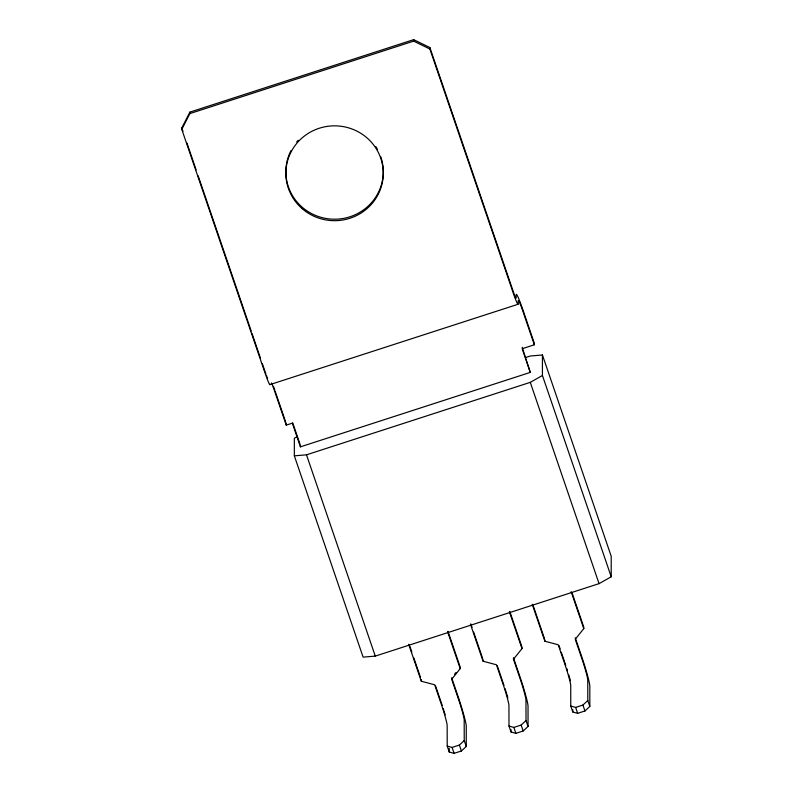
<?xml version="1.0" encoding="UTF-8"?>
<svg xmlns="http://www.w3.org/2000/svg" width="793" height="793" viewBox="0 0 793 793"><rect width="100%" height="100%" fill="white"/><g stroke="black" fill="none" stroke-linecap="round" stroke-linejoin="round"><path stroke-width="1.19" d="M270.066 384.209A15.384 1.11 72.1 0 1 265.209 373.513L181.785 129.368L181.785 127.901L189.904 112.12L413.678 39.65L429.885 47.55L513.676 292.756A8.961 0.644 72.1 0 0 516.114 298.118L516.193 294.52A21.807 1.576 72.1 0 1 522.121 307.575L534.343 343.319L534.343 344.786L522.181 348.722L530.279 372.403L300.418 446.846L292.33 423.165L286.243 425.137L274.923 391.98A15.384 1.11 72.1 0 0 271.484 382.96M181.785 129.368L189.904 113.587L189.904 112.12M454.538 674.258L455.955 672.484M408.682 644.312L421.301 681.227L434.673 684.785L441.939 706.087A19.21 1.388 72.1 0 1 447.153 725.149L447.212 746.074L449.234 752.002L454.102 753.35L461.397 750.991L466.264 746.481L464.242 740.563L464.183 719.628A19.21 1.388 72.1 0 0 458.959 700.576L451.693 679.274L460.218 668.628L460.218 667.161L447.995 631.397M470.467 624.299L483.076 661.223L496.448 664.782L503.714 686.084A19.21 1.388 72.1 0 1 508.937 705.136L508.997 726.071L511.019 731.989L515.876 733.337L523.182 730.977L528.039 726.477L526.017 720.559L525.967 699.624A19.21 1.388 72.1 0 0 520.743 680.563L513.477 659.261L521.992 648.615L521.992 647.157L509.78 611.393M571.951 592.53L583.777 627.144L583.777 628.611L575.262 639.257L582.528 660.559A19.21 1.388 72.1 0 1 587.742 679.611L587.801 700.546L589.823 706.464L584.956 710.964L577.661 713.333L572.794 711.985L570.772 706.057L570.722 685.132A19.21 1.388 72.1 0 0 565.498 666.07L558.232 644.768L544.86 641.21L532.242 604.296M447.212 746.074L452.079 747.432L459.375 745.063L464.242 740.563M508.997 726.071L513.854 727.419L521.15 725.06L526.017 720.559M570.772 706.057L575.639 707.415L582.934 705.046L587.801 700.546M297.514 436.487L294.342 438.281L294.342 455.836L363.115 657.129L375.277 656.108L599.052 583.638L611.215 576.779L611.215 556.289L542.432 354.996L530.279 356.007L525.571 357.534M294.342 455.836L306.494 454.825L530.279 382.355L542.432 375.486L542.432 354.996M189.904 113.587L413.678 41.117L429.885 49.017L513.309 293.162A15.384 1.11 72.1 0 0 518.166 303.858L518.166 300.934A15.384 1.11 72.1 0 1 523.013 311.629L534.343 344.786M269.898 384.635L517.998 304.284M274.299 388.729L274.854 390.325M542.432 375.486L611.215 576.779M522.181 347.255L530.279 372.403M530.279 382.355L599.052 583.638M571.158 591.687L583.777 628.611M575.262 637.79L581.735 656.733A25.634 1.844 72.1 0 1 589.823 686.272L589.823 706.464M582.934 705.046L584.956 710.964M558.996 645.532L560.136 648.882M561.275 652.223L564.329 661.134M575.639 707.415L577.661 713.333M533.035 605.138L544.464 638.593M509.384 611.7L521.992 648.615M521.15 725.06L523.182 730.977M497.211 665.545L502.921 682.258A25.634 1.844 72.1 0 1 503.981 685.4M513.854 727.419L515.876 733.337M470.854 623.992L472.043 627.451M473.619 632.071L482.679 658.606M447.599 631.704L460.218 668.628M459.375 745.063L461.397 750.991M435.426 685.558L441.146 702.271M452.079 747.432L454.102 753.35M409.862 646.305L411.835 652.074M413.807 657.843L420.508 677.46M306.494 454.825L375.277 656.108M292.716 422.828L300.032 444.258M275.24 391.474L285.857 422.52M181.785 127.901L182.985 131.4M186.97 143.077L196.149 169.92M198.141 175.759L251.183 331.008M251.986 333.338L260.362 357.851M262.354 363.69L265.14 371.858M572.794 709.606L572.794 711.985M544.86 639.753L544.86 641.21M528.039 726.477L528.039 706.285A25.634 1.844 72.1 0 0 519.95 676.746L513.477 657.803L513.477 659.261M511.019 729.61L511.019 731.989M483.076 659.756L483.076 661.223M466.264 746.481L466.264 726.289A25.634 1.844 72.1 0 0 458.166 696.76L451.693 677.807L451.693 679.274M449.234 748.433L449.234 752.002M429.885 47.55L429.885 49.017M421.301 679.77L421.301 681.227M413.678 39.65L413.678 41.117M300.418 445.379L300.418 446.846M286.243 423.67L286.243 425.137M273.426 386.27A21.807 1.576 72.1 0 1 274.021 387.926M267.657 378.192A8.961 0.644 72.1 0 1 267.449 377.815M266.934 376.665A8.961 0.644 72.1 0 1 266.626 375.912M265.942 374.118A8.961 0.644 72.1 0 1 265.576 373.106M380.779 156.826A48.7 47.421 0 0 1 331.077 219.086A48.7 47.421 0 0 1 291.011 150.561M296.651 142.026A48.7 47.421 0 0 1 298.138 140.311M375.842 146.636A48.7 47.421 0 0 1 377.577 149.56M564.705 662.254A25.634 1.844 72.1 0 1 565.766 665.396M566.797 668.578A25.634 1.844 72.1 0 1 567.471 670.709M568.75 674.873A25.634 1.844 72.1 0 1 570.425 680.711M441.493 703.312A25.634 1.844 72.1 0 1 442.197 705.413M443.237 708.595A25.634 1.844 72.1 0 1 445.19 714.889M505.022 688.592A25.634 1.844 72.1 0 1 507.847 697.89M302.222 208.718A48.7 47.421 0 0 0 382.276 182.796A48.7 47.421 0 0 0 319.192 128.268A48.7 47.421 0 0 0 302.222 208.718"/></g></svg>
